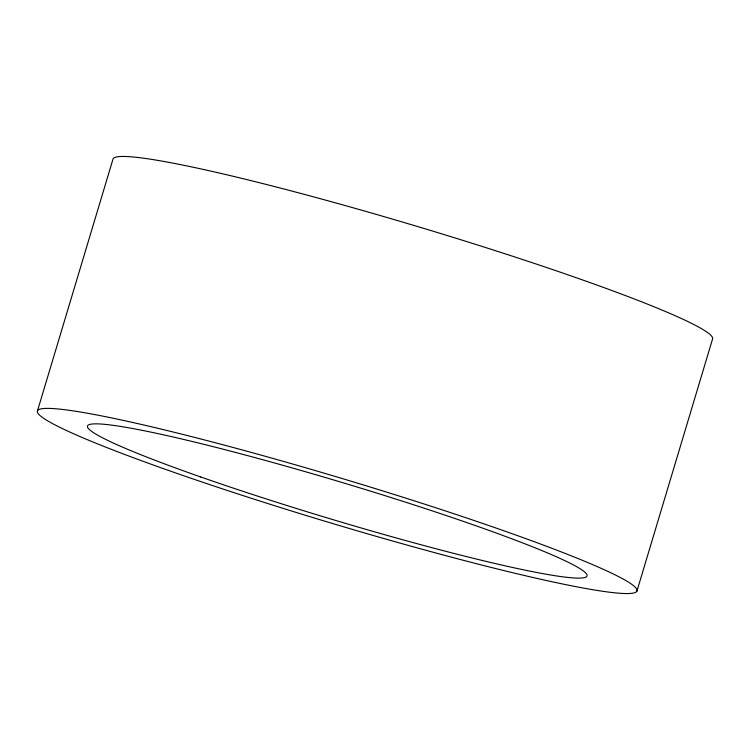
<?xml version="1.0" encoding="UTF-8"?>
<svg xmlns="http://www.w3.org/2000/svg" width="750" height="750" viewBox="0 0 750 750"><rect width="100%" height="100%" fill="white"/><g stroke="black" fill="none" stroke-linecap="round" stroke-linejoin="round"><path stroke-width="1.12" d="M37.5 410.794L113.081 158.85A313.003 22.922 16.7 0 1 422.644 228.056A313.003 22.922 16.7 0 1 712.5 339.206L636.919 591.15A313.003 22.922 16.7 0 1 178.819 474.047A313.003 22.922 16.7 0 1 195.891 437.719A313.003 22.922 16.7 0 1 636.919 591.15M200.616 476.925A260.831 19.106 16.7 0 0 586.725 576.478A260.831 19.106 16.7 0 0 224.278 449.503A260.831 19.106 16.7 0 0 200.616 476.925"/></g></svg>
